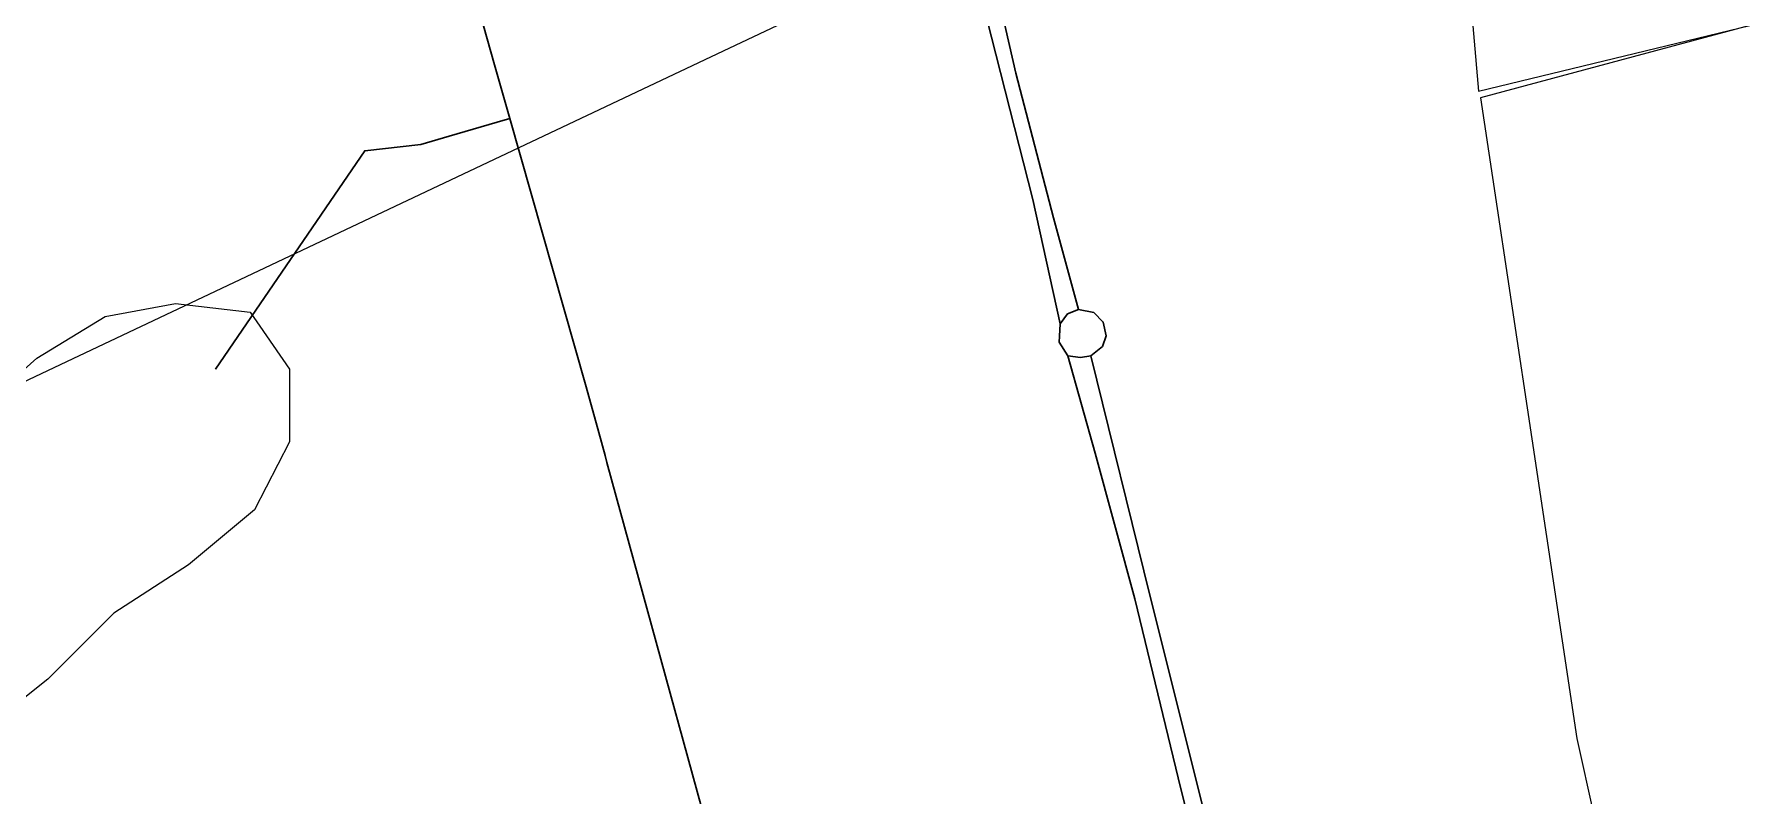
# Model space of a CAD drawing. Header units: metres. Extents: x 3 to 1027712, y 40 to 4430649.
# Drawn here: x 509359 to 510140, y 4406826 to 4407173 of the extents above; entities that cross this region are included whole.
import ezdxf

# ---------------------------------------------------------------- set-up
doc = ezdxf.new("R2010")
doc.units = ezdxf.units.M
doc.header["$MEASUREMENT"] = 0
doc.layers.add('Carreteras_5_km', color=2, linetype='Continuous', lineweight=30)
doc.layers.add('Cauces_artificiales_5_km', color=141, linetype='Continuous', lineweight=30)
doc.layers.add('Habitats_5_km', color=7, linetype='Continuous', lineweight=9, true_color=0xbefad2)
doc.layers.add('Zonas_Interes_Minero_5_km', color=7, linetype='Continuous', lineweight=9, true_color=0xc0fac1)

msp = doc.modelspace()

# ---------------------------------------------------------------- linework, layer by layer
at = {"layer": 'Carreteras_5_km'}
for p, q in [((509841.55, 4407046.23, 2.4), (509834.57, 4407047.55, 2.44)), ((509826.19, 4407040.99), (509825.85, 4407035.47)), ((509845.42, 4407030.76, 2.38), (509847.08, 4407035.58, 2.36)), ((509840.22, 4407026.49, 2.49), (509845.42, 4407030.76, 2.38))]:
    msp.add_line(p, q, dxfattribs=at)
for points in [[(509834.57, 4407047.55, 0), (509823.15, 4407089.28, 0), (509806.06, 4407155.14, 0), (509788.64, 4407231.55, 0)], [(509779.47, 4407229.73, 0), (509790.74, 4407188.21, 0), (509813.73, 4407097.66, 0), (509826.19, 4407040.99, 0)], [(509834.57, 4407047.55, 2.44), (509829.62, 4407045.63, 0), (509826.19, 4407040.99, 0)], [(509847.08, 4407035.58, 2.36), (509845.83, 4407041.84, 2.39), (509841.55, 4407046.23, 0)], [(509825.85, 4407035.47, 0), (509825.68, 4407032.78, 2.41), (509829.76, 4407026.45, 0)], [(509829.76, 4407026.45, 0), (509835.41, 4407025.67, 0), (509840.22, 4407026.49, 2.49)], [(509829.76, 4407026.45, 0), (509842.08, 4406982.13, 0), (509860.19, 4406915.87, 0), (509881.18, 4406829.4, 0), (509888.48, 4406800.41, 0)], [(509924.72, 4406685.95, 0.45), (509916.72, 4406712.73, 0), (509911.88, 4406732.12, 0), (509895.95, 4406801.28, 2.36), (509895.76, 4406802.35, 2.51), (509891.23, 4406820.49, 2.54), (509867, 4406917.55, 2.47), (509840.22, 4407026.49, 2.49)]]:
    msp.add_polyline3d(points, dxfattribs=at)
at = {"layer": 'Cauces_artificiales_5_km'}
for points in [[(509555.65, 4407205.48, 2.18), (509568.75, 4407158.98, 1.36), (509575.65, 4407134.58, 1.39), (509610.15, 4407013.48, 1.87), (509614.95, 4406995.98, 1.9), (509614.95, 4406995.98, 1.9), (509616.15, 4406991.58, 1.9), (509616.15, 4406991.58, 1.9), (509619.05, 4406981.08, 1.9), (509619.05, 4406981.08, 1.9), (509619.85, 4406977.98, 1.9), (509619.85, 4406977.98, 1.9), (509683.35, 4406746.38, 1.92)], [(509441.75, 4407020.48, 1.6), (509441.76, 4407020.48, 0.4), (509464.05, 4407053.08, 1.6), (509464.05, 4407053.08, 1.6), (509469.95, 4407061.68, 1.6), (509469.95, 4407061.68, 1.6), (509509.65, 4407119.88, 1.6), (509535.15, 4407122.68, 1.67), (509548.05, 4407126.48, 1.66), (509569.95, 4407132.88, 0.5), (509575.65, 4407134.58, 1.39)]]:
    msp.add_polyline3d(points, dxfattribs=at)
at = {"layer": 'Habitats_5_km'}
msp.add_lwpolyline([(509325.43, 4406862.35), (509278.43, 4406869.35), (509257.43, 4406869.35), (509238.43, 4406867.35), (509214.43, 4406872.35), (509188.43, 4406886.35), (509177.43, 4406919.35), (509195.43, 4406937.35), (509215.43, 4406940.35), (509303.44, 4406995.35), (509334.44, 4407002.35), (509360.44, 4407025.35), (509391.44, 4407044.35), (509423.44, 4407050.35), (509457.44, 4407046.35), (509475.44, 4407020.35), (509475.44, 4406987.35), (509459.44, 4406956.35), (509429.44, 4406931.35), (509395.44, 4406909.35), (509365.44, 4406879.35), (509350.43, 4406867.35)], close=True, dxfattribs=at)
at = {"layer": 'Zonas_Interes_Minero_5_km'}
msp.add_lwpolyline([(508964.89, 4406823.94), (508963.86, 4406829.72), (509000.34, 4406846.99), (509017.59, 4406855.15), (509374.01, 4407023.84), (509672.97, 4407165.34), (509817.6, 4407233.8), (509997.46, 4407318.92), (510002.66, 4407318.07), (510003.13, 4407302.11), (510004.27, 4407288.95), (510009.44, 4407229.43), (510016.62, 4407146.92), (510140.08, 4407176.96), (510017.49, 4407143.92), (510022.95, 4407107.69), (510040.89, 4406988.64), (510061.44, 4406852.26), (510076.9, 4406782.41)], dxfattribs=at)

doc.saveas('drawing.dxf')
